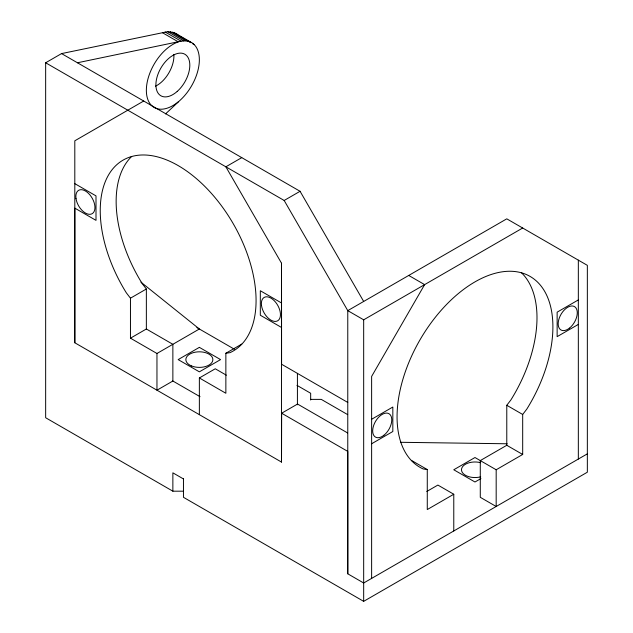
<?xml version="1.0" encoding="UTF-8"?>
<svg xmlns="http://www.w3.org/2000/svg" width="633" height="633" viewBox="0 0 633 633"><rect width="100%" height="100%" fill="white"/><g stroke="black" fill="none" stroke-linecap="round" stroke-linejoin="round"><path stroke-width="0.95" d="M347.564 432.925L297.55 404.044L281.645 413.222L281.519 462.082L74.805 342.769L74.805 140.803L143.707 101.019M140.937 282.16L199.363 329.002L156.96 353.483L130.461 338.18L130.461 298.183L126.347 292.842A110.189 63.617 60 0 1 122.011 160.766A110.189 63.617 60 0 1 234.305 225.593A110.189 63.617 60 0 1 229.969 352.66L225.862 353.261L225.862 393.259L199.363 377.964L199.363 414.686M281.519 462.114L281.519 263.209L225.862 166.811L241.766 157.633M297.415 404.78L297.415 373.328M347.77 573.807L347.77 310.637L506.78 218.836L587.345 265.346L587.345 472.21L363.674 601.35L363.674 582.993L347.77 573.807L347.77 451.4L281.645 413.222M480.914 478.58L474.979 482.006L453.774 469.765L474.979 457.524L496.177 469.765L496.177 506.487L480.281 497.309L480.281 460.587L506.78 445.284L506.78 405.286L510.886 399.945A110.189 63.617 -60 0 0 521.465 272.744M496.177 469.765L522.684 454.462L522.684 414.465L526.791 409.124A110.189 63.617 -60 0 0 531.127 277.048A110.189 63.617 -60 0 0 418.832 341.883A110.189 63.617 -60 0 0 423.168 468.95L427.275 469.544L427.275 509.549L453.774 494.246L453.774 530.968M165.561 113.9L181.054 99.381A37.482 21.641 -60 0 0 199.363 59.708C199.355 53.647 197.702 46.913 192.559 43.163L174.692 32.853L167.737 31.65L61.551 53.591L45.655 62.77L45.655 417.74L172.864 491.184L183.459 491.184M45.655 62.77L284.17 200.471L300.066 191.293L363.674 301.458M130.461 298.183L146.358 289.004L142.251 283.655A110.189 63.617 60 0 1 131.672 156.462M130.461 338.18L146.358 329.002L172.864 344.305L172.864 381.026L156.96 390.205L156.96 353.483M225.862 353.261L241.766 344.083M199.363 377.964L215.26 368.778L226.377 375.195M284.17 200.471L347.77 310.637L363.674 319.815L522.684 228.015M371.626 419.275L392.824 407.035L392.824 431.516L371.626 443.757M578.333 299.931L557.135 312.172L557.135 336.653L578.333 324.413M426.761 491.485L437.878 485.068L453.774 494.246M587.345 453.853L363.674 582.993L363.674 319.815M190.596 42.031L186.11 40.86L181.054 41.177L77.455 62.77M310.668 399.383L321.271 399.383L347.707 414.647M400.42 442.293L507.183 443.78M172.54 32.077L188.436 41.256M189.283 41.746L190.952 42.712M192.63 43.677L194.299 44.642M170.214 31.674L186.11 40.86M167.737 31.65L183.641 40.828M165.15 31.998L181.054 41.177M162.467 32.718L178.371 41.897A37.482 21.641 -60 0 0 146.358 90.313A37.482 21.641 -60 0 0 178.371 101.763M61.551 53.591L300.066 191.293M408.728 275.442L424.624 284.628L371.626 376.429L371.626 578.396M506.78 405.286L522.684 414.465M74.805 183.641L96.002 195.882L96.002 220.363L74.805 208.122L74.805 342.769M281.519 302.985L260.313 290.745L260.313 315.226L281.519 327.467M506.78 445.284L522.684 454.462M347.77 402.438L281.582 364.244L281.519 263.209M196.855 327.554L234.471 349.266M296.972 385.355L310.668 393.259L310.668 400.024M411.371 460.365L427.275 469.544M172.706 380.924L200.044 396.693M183.459 478.944L172.864 472.827L172.864 491.184M363.674 601.35L183.459 497.309L183.459 478.627M176.654 33.984L177.818 34.973M578.333 260.147L578.333 459.06M146.358 289.004L146.358 329.002M173.853 54.367A23.983 13.847 -60 0 1 155.481 86.191M480.684 476.823A13.491 7.786 0 0 1 461.489 469.765A13.491 7.786 0 0 1 480.684 462.707M199.363 347.359L178.166 359.599L199.363 371.84L220.561 359.599L199.363 347.359M191.625 365.985A13.491 7.786 0 0 0 212.807 360.28A13.491 7.786 0 0 0 193.658 352.541A13.491 7.786 0 0 0 191.625 365.985M569.391 328.179A13.491 7.786 -60 0 0 575.041 306.989A13.491 7.786 -60 0 0 558.765 319.697A13.491 7.786 -60 0 0 569.391 328.179M383.883 435.282A13.491 7.786 -60 0 0 389.532 414.093A13.491 7.786 -60 0 0 373.256 426.8A13.491 7.786 -60 0 0 383.883 435.282M177.248 91.389A23.983 13.847 -60 0 0 184.852 54.24A23.983 13.847 -60 0 0 156.478 79.402A23.983 13.847 -60 0 0 177.248 91.389M261.524 305.597A13.491 7.786 60 0 0 277.048 321.089A13.491 7.786 60 0 0 274.176 300.643A13.491 7.786 60 0 0 261.524 305.597M76.007 198.493A13.491 7.786 60 0 0 91.54 213.986A13.491 7.786 60 0 0 88.667 193.54A13.491 7.786 60 0 0 76.007 198.493"/></g></svg>
